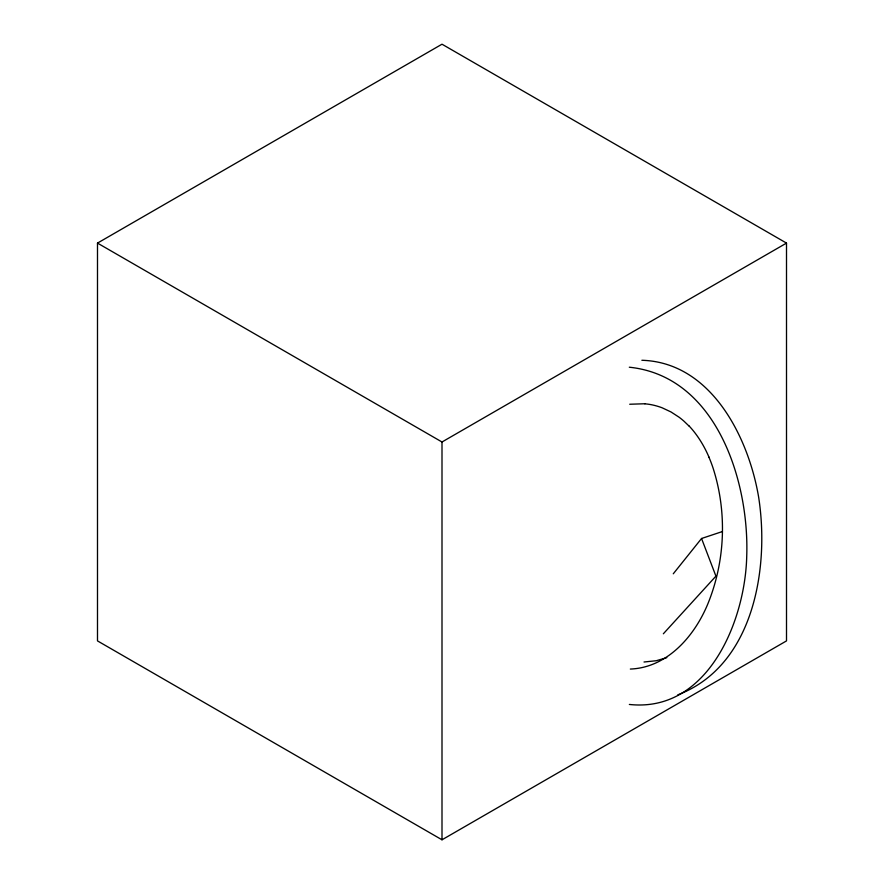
<?xml version="1.0" encoding="UTF-8"?>
<svg xmlns="http://www.w3.org/2000/svg" width="884" height="884" viewBox="0 0 884 884"><rect width="100%" height="100%" fill="white"/><g stroke="black" fill="none" stroke-linecap="round" stroke-linejoin="round"><path stroke-width="1.33" d="M673.276 573.793L701.553 538.489L722.327 531.571M663.354 633.784L715.929 576.147L701.553 538.489M97.494 243.1L442 44.2L786.506 243.1L786.506 640.9L442 839.8L97.494 640.9L97.494 243.1L442 442L786.506 243.1M677.862 694.813C753.698 665.95 769.655 568.268 758.66 497.272C748.571 437.337 711.233 362.341 641.872 360.274M666.812 657.663L656.215 660.735L644.016 662.005M629.717 404.242L644.911 403.756M630.347 669.055C668.249 667.597 695.852 634.557 708.758 601.606C725.433 559.196 727.002 510.808 712.869 467.47A77.56 39.857 64.9 0 0 710.073 459.901L708.857 456.995M629.309 367.214C716.592 376.241 749.455 481.57 746.715 556.5C745.179 621.021 707.697 712.957 629.353 704.449M688.813 425.845L684.017 421.237A75.494 38.797 64.9 0 0 679.067 417.204L671 411.955L661.994 407.734A147.385 75.726 64.9 0 0 644.922 403.833M442 442L442 839.8M688.846 425.712A59.924 30.796 64.9 0 1 708.902 456.984"/></g></svg>
